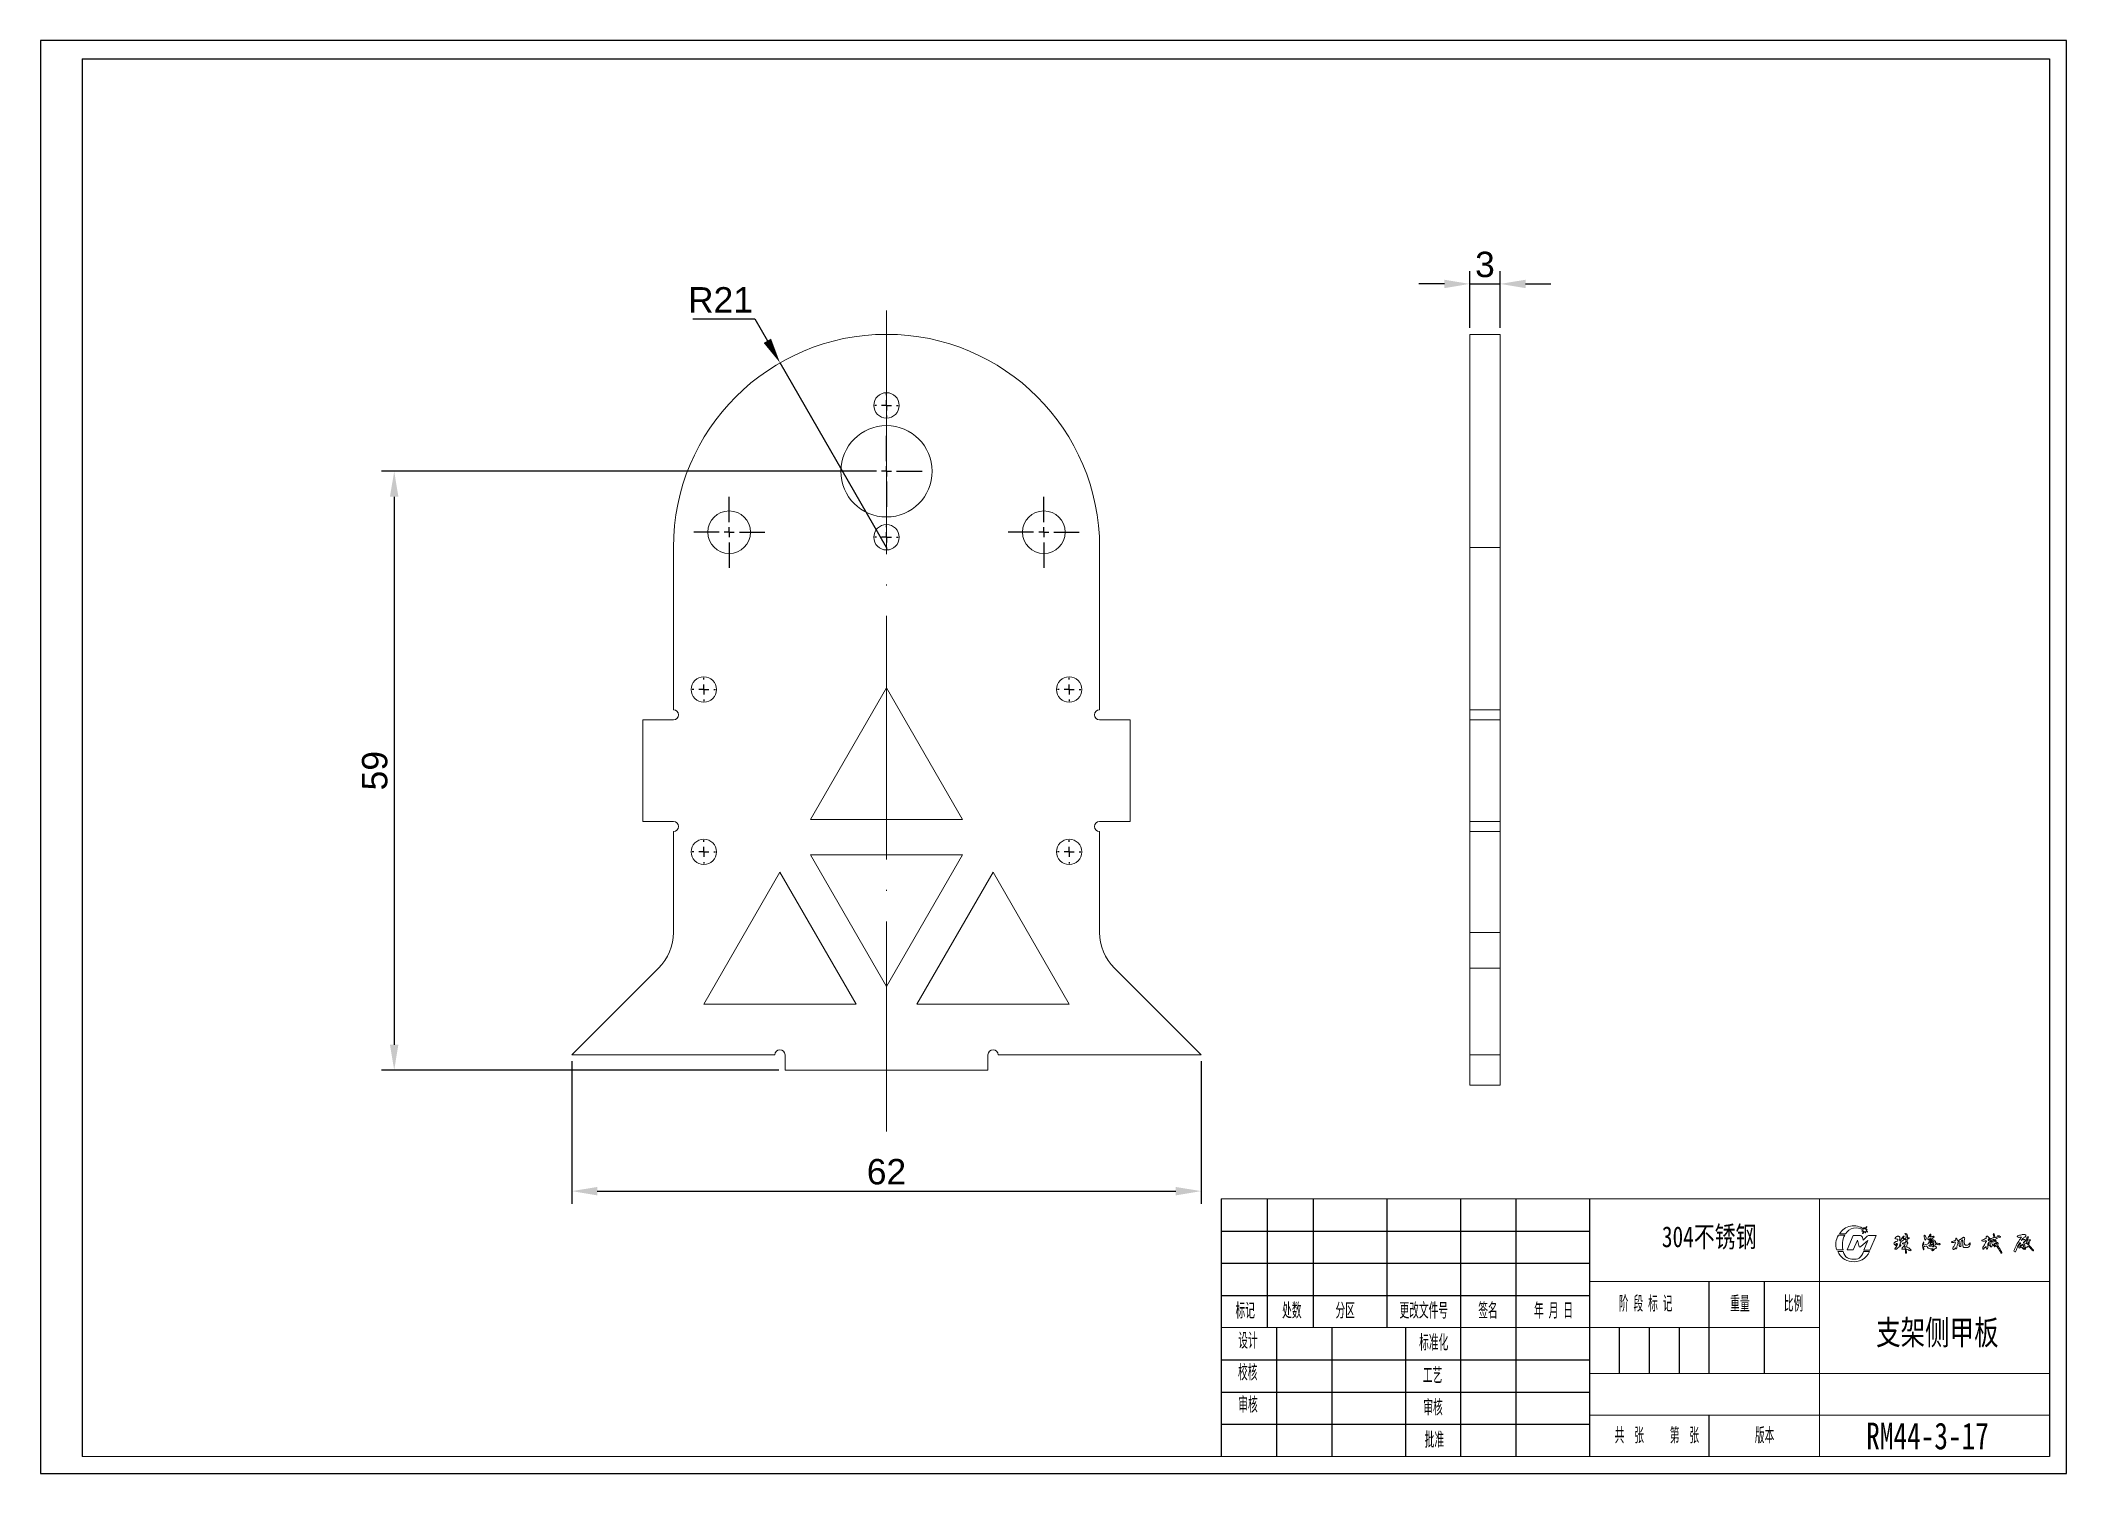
# Model space of a CAD drawing. Header units: millimetres. Extents: x 159972 to 160171, y -90565 to -90423.
import ezdxf

# ---------------------------------------------------------------- set-up
doc = ezdxf.new("R2010")
doc.units = ezdxf.units.MM
doc.linetypes.add('ACAD_ISO04W100', pattern=[30, 24, -3, 0, -3])
for name, color, linetype in [('10', 7, 'Continuous'), ('5', 7, 'Continuous'), ('9', 7, 'Continuous')]:
    doc.layers.add(name, color=color, linetype=linetype)
doc.layers.add('中心线', color=6, linetype='ACAD_ISO04W100', lineweight=0)
doc.layers.add('尺寸线', color=100, linetype='Continuous', lineweight=5)
doc.styles.add('SLDTEXTSTYLE1', font='TXT', dxfattribs={"width": 0.7, "bigfont": 'bigfont'})
doc.styles.get("Standard").update_dxf_attribs({"font": 'arial.ttf'})
doc.dimstyles.new('ISO-25', dxfattribs={"dimtxt": 2.5, "dimasz": 2.5, "dimexe": 1.25, "dimexo": 0.625, "dimtad": 1, "dimtih": 1, "dimtoh": 1, "dimtxsty": 'Standard', "dimcen": 2.5, "dimadec": 0, "dimazin": 0, "dimtfac": 1, "dimtmove": 0, "dimatfit": 3, "dimfxl": 1, "dimarcsym": 0})

# ---------------------------------------------------------------- blocks, each defined once
blk = doc.blocks.new('SW_CENTERMARKSYMBOL_4')
at = {"layer": '10', "color": 0}
for p, q in [((-1, 0), (-1.16, 0)), ((0, 0), (-0.5, 0)), ((0, 1), (0, 1.16)), ((0, 0), (0, 0.5)), ((0, 0), (0, -0.5)), ((0, 0), (0.5, 0)), ((1, 0), (1.16, 0)), ((0, -1), (0, -1.16))]:
    blk.add_line(p, q, dxfattribs=at)
blk = doc.blocks.new('SW_CENTERMARKSYMBOL_5')
at = {"layer": '10', "color": 0}
for p, q in [((-1, 0), (-1.16, 0)), ((0, 0), (-0.5, 0)), ((0, 1), (0, 1.16)), ((0, 0), (0, 0.5)), ((0, 0), (0, -0.5)), ((0, 0), (0.5, 0)), ((1, 0), (1.16, 0)), ((0, -1), (0, -1.16))]:
    blk.add_line(p, q, dxfattribs=at)
blk = doc.blocks.new('SW_CENTERMARKSYMBOL_7')
at = {"layer": '10', "color": 0}
for p, q in [((-1, 0), (-1.16, 0)), ((0, 0), (-0.5, 0)), ((0, 1), (0, 1.16)), ((0, 0), (0, 0.5)), ((0, 0), (0, -0.5)), ((0, 0), (0.5, 0)), ((1, 0), (1.16, 0)), ((0, -1), (0, -1.16))]:
    blk.add_line(p, q, dxfattribs=at)
blk = doc.blocks.new('SW_CENTERMARKSYMBOL_2')
at = {"layer": '10', "color": 0}
for p, q in [((0, 1), (0, 3.5)), ((-1, 0), (-3.5, 0)), ((0, 0), (-0.5, 0)), ((0, 0), (0, 0.5)), ((0, 0), (0, -0.5)), ((0, 0), (0.5, 0)), ((1, 0), (3.5, 0)), ((0, -1), (0, -3.5))]:
    blk.add_line(p, q, dxfattribs=at)
blk = doc.blocks.new('*D288')
at = {"layer": 'Defpoints', "color": 0, "transparency": 16777216}
for p in [(160115.36, -90447.38), (160112.36, -90452.35), (160115.36, -90452.35)]:
    blk.add_point(p, dxfattribs=at)
at = {"layer": '尺寸线', "color": 0, "lineweight": -2, "transparency": 16777216}
for p, q in [((160112.36, -90451.72), (160112.36, -90446.13)), ((160115.36, -90451.72), (160115.36, -90446.13)), ((160109.86, -90447.38), (160107.36, -90447.38)), ((160112.36, -90447.38), (160115.36, -90447.38)), ((160117.86, -90447.38), (160120.36, -90447.38))]:
    blk.add_line(p, q, dxfattribs=at)
at = {"layer": '尺寸线', "color": 0, "transparency": 16777216}
for points in [[(160109.86, -90446.97), (160109.86, -90447.8), (160112.36, -90447.38)], [(160117.86, -90446.97), (160117.86, -90447.8), (160115.36, -90447.38)]]:
    blk.add_solid(points, dxfattribs=at)
at = {"layer": '尺寸线', "color": 0, "transparency": 16777216, "insert": (160113.86, -90445.48), "char_height": 2.5, "attachment_point": 5}
blk.add_mtext('3', dxfattribs=at)
blk = doc.blocks.new('*D289')
at = {"layer": 'Defpoints', "color": 0, "transparency": 16777216}
for p in [(160052.64, -90465.85), (160006.38, -90524.85), (160044.89, -90524.85)]:
    blk.add_point(p, dxfattribs=at)
at = {"layer": '尺寸线', "color": 0, "lineweight": -2, "transparency": 16777216}
for p, q in [((160052.02, -90465.85), (160005.13, -90465.85)), ((160006.38, -90468.35), (160006.38, -90522.35)), ((160044.27, -90524.85), (160005.13, -90524.85))]:
    blk.add_line(p, q, dxfattribs=at)
at = {"layer": '尺寸线', "color": 0, "transparency": 16777216}
for points in [[(160005.96, -90468.35), (160006.79, -90468.35), (160006.38, -90465.85)], [(160005.96, -90522.35), (160006.79, -90522.35), (160006.38, -90524.85)]]:
    blk.add_solid(points, dxfattribs=at)
at = {"layer": '尺寸线', "color": 0, "transparency": 16777216, "insert": (160004.47, -90495.35), "char_height": 2.5, "attachment_point": 5, "rotation": 90}
blk.add_mtext('59', dxfattribs=at)
blk = doc.blocks.new('*D290')
at = {"layer": 'Defpoints', "color": 0, "transparency": 16777216}
for p in [(160044.4, -90455.16), (160054.89, -90473.35)]:
    blk.add_point(p, dxfattribs=at)
at = {"layer": '尺寸线', "color": 0, "lineweight": -2, "transparency": 16777216}
for p, q in [((160035.79, -90450.83), (160041.9, -90450.83)), ((160041.9, -90450.83), (160043.15, -90452.99)), ((160054.89, -90473.35), (160044.4, -90455.16))]:
    blk.add_line(p, q, dxfattribs=at)
at = {"layer": '尺寸线', "color": 0, "transparency": 16777216}
blk.add_solid([(160043.51, -90452.78), (160042.79, -90453.2), (160044.4, -90455.16)], dxfattribs=at)
at = {"layer": '尺寸线', "color": 0, "transparency": 16777216, "insert": (160038.53, -90448.95), "char_height": 2.5, "attachment_point": 5}
blk.add_mtext('R21', dxfattribs=at)
blk = doc.blocks.new('*D291')
at = {"layer": 'Defpoints', "color": 0, "transparency": 16777216}
for p in [(160023.89, -90523.35), (160085.89, -90523.35), (160085.89, -90536.78)]:
    blk.add_point(p, dxfattribs=at)
at = {"layer": '尺寸线', "color": 0, "lineweight": -2, "transparency": 16777216}
for p, q in [((160023.89, -90523.97), (160023.89, -90538.03)), ((160085.89, -90523.97), (160085.89, -90538.03)), ((160026.39, -90536.78), (160083.39, -90536.78))]:
    blk.add_line(p, q, dxfattribs=at)
at = {"layer": '尺寸线', "color": 0, "transparency": 16777216}
for points in [[(160026.39, -90536.37), (160026.39, -90537.2), (160023.89, -90536.78)], [(160083.39, -90536.37), (160083.39, -90537.2), (160085.89, -90536.78)]]:
    blk.add_solid(points, dxfattribs=at)
at = {"layer": '尺寸线', "color": 0, "transparency": 16777216, "insert": (160054.89, -90534.88), "char_height": 2.5, "attachment_point": 5}
blk.add_mtext('62', dxfattribs=at)

msp = doc.modelspace()

# ---------------------------------------------------------------- linework, layer by layer
at = {"color": 7, "linetype": 'Continuous', "lineweight": 15}
for p, q in [((160115.362, -90452.35), (160112.362, -90452.35)), ((160112.362, -90452.35), (160112.362, -90473.35)), ((160115.362, -90452.35), (160115.362, -90473.35)), ((160033.891, -90473.35), (160033.891, -90489.35)), ((160075.891, -90489.35), (160075.891, -90473.35)), ((160112.362, -90473.35), (160115.362, -90473.35)), ((160112.362, -90489.35), (160112.362, -90473.35)), ((160115.362, -90473.35), (160115.362, -90489.35)), ((160047.391, -90500.167), (160054.891, -90487.177)), ((160054.891, -90487.177), (160062.391, -90500.167)), ((160030.891, -90490.35), (160030.891, -90500.35)), ((160033.891, -90490.35), (160030.891, -90490.35)), ((160078.891, -90490.35), (160075.891, -90490.35)), ((160078.891, -90500.35), (160078.891, -90490.35)), ((160115.362, -90489.35), (160112.362, -90489.35)), ((160112.362, -90489.35), (160112.362, -90490.35)), ((160115.362, -90490.35), (160112.362, -90490.35)), ((160112.362, -90490.35), (160112.362, -90500.35)), ((160115.362, -90489.35), (160115.362, -90490.35)), ((160115.362, -90490.35), (160115.362, -90500.35)), ((160030.891, -90500.35), (160033.891, -90500.35)), ((160062.391, -90500.167), (160047.391, -90500.167)), ((160075.891, -90500.35), (160078.891, -90500.35)), ((160115.362, -90500.35), (160112.362, -90500.35)), ((160112.362, -90500.35), (160112.362, -90501.35)), ((160115.362, -90500.35), (160115.362, -90501.35)), ((160033.891, -90501.35), (160033.891, -90511.279)), ((160075.891, -90511.279), (160075.891, -90501.35)), ((160112.362, -90501.35), (160115.362, -90501.35)), ((160112.362, -90511.279), (160112.362, -90501.35)), ((160115.362, -90501.35), (160115.362, -90511.279)), ((160047.391, -90503.627), (160062.391, -90503.627)), ((160054.891, -90516.618), (160047.391, -90503.627)), ((160062.391, -90503.627), (160054.891, -90516.618)), ((160036.891, -90518.35), (160044.391, -90505.359)), ((160044.391, -90505.359), (160051.891, -90518.35)), ((160057.891, -90518.35), (160065.391, -90505.359)), ((160065.391, -90505.359), (160072.891, -90518.35)), ((160112.362, -90511.279), (160115.362, -90511.279)), ((160112.362, -90514.814), (160112.362, -90511.279)), ((160115.362, -90511.279), (160115.362, -90514.814)), ((160032.427, -90514.814), (160023.891, -90523.35)), ((160085.891, -90523.35), (160077.355, -90514.814)), ((160115.362, -90514.814), (160112.362, -90514.814)), ((160112.362, -90514.814), (160112.362, -90523.35)), ((160115.362, -90514.814), (160115.362, -90523.35)), ((160051.891, -90518.35), (160036.891, -90518.35)), ((160072.891, -90518.35), (160057.891, -90518.35)), ((160023.891, -90523.35), (160043.891, -90523.35)), ((160044.891, -90523.35), (160044.891, -90524.85)), ((160064.891, -90524.85), (160064.891, -90523.35)), ((160065.891, -90523.35), (160085.891, -90523.35)), ((160112.362, -90523.35), (160115.362, -90523.35)), ((160112.362, -90523.35), (160112.362, -90526.35)), ((160115.362, -90523.35), (160115.362, -90526.35)), ((160044.891, -90524.85), (160064.891, -90524.85)), ((160115.362, -90526.35), (160112.362, -90526.35))]:
    msp.add_line(p, q, dxfattribs=at)
for centre, radius in [((160054.891, -90459.35), 1.25), ((160054.891, -90465.85), 4.5), ((160039.391, -90471.85), 2.1), ((160070.391, -90471.85), 2.1), ((160054.891, -90472.35), 1.25), ((160036.891, -90487.35), 1.25), ((160072.891, -90487.35), 1.25), ((160036.891, -90503.35), 1.25), ((160072.891, -90503.35), 1.25)]:
    msp.add_circle(centre, radius, dxfattribs=at)
for centre, radius, start, end in [((160054.891, -90473.35), 21, 0, 180), ((160033.891, -90489.85), 0.5, 270, 90), ((160075.891, -90489.85), 0.5, 90, 270), ((160033.891, -90500.85), 0.5, 270, 90), ((160075.891, -90500.85), 0.5, 90, 270), ((160028.891, -90511.279), 5, 315, 0), ((160080.891, -90511.279), 5, 180, 225), ((160044.391, -90523.35), 0.5, 0, 180), ((160065.391, -90523.35), 0.5, 0, 180)]:
    msp.add_arc(centre, radius, start, end, dxfattribs=at)
at = {"layer": '10', "color": 7, "lineweight": 15}
for p, q in [((160146.818, -90537.538), (160146.818, -90550.232)), ((160124.151, -90545.699), (160169.486, -90545.699)), ((160087.884, -90550.232), (160146.818, -90550.232)), ((160146.818, -90550.232), (160146.818, -90562.926)), ((160124.151, -90554.766), (160169.486, -90554.766)), ((160124.151, -90558.854), (160169.486, -90558.854))]:
    msp.add_line(p, q, dxfattribs=at)
at = {"layer": '5', "color": 7, "lineweight": 15}
for p, q in [((160087.884, -90537.538), (160169.486, -90537.538)), ((160087.884, -90537.538), (160169.486, -90537.538)), ((160151.184, -90540.519), (160151.201, -90540.392)), ((160151.228, -90540.387), (160151.3, -90540.509)), ((160151.3, -90540.509), (160151.483, -90540.282)), ((160151.493, -90540.288), (160151.382, -90540.547)), ((160148.699, -90541.13), (160149.318, -90541.13)), ((160149.392, -90540.986), (160148.793, -90540.986)), ((160149.565, -90542.579), (160150.159, -90541.138)), ((160150.159, -90541.138), (160150.765, -90541.138)), ((160150.564, -90541.626), (160150.161, -90542.579)), ((160150.737, -90542.278), (160150.564, -90541.626)), ((160150.863, -90542.278), (160150.737, -90542.278)), ((160151.582, -90541.646), (160150.863, -90542.278)), ((160151.002, -90540.705), (160151.138, -90540.615)), ((160151.171, -90540.716), (160151.006, -90540.716)), ((160151.05, -90541.33), (160151.13, -90541.613)), ((160151.078, -90540.947), (160151.171, -90540.716)), ((160151.255, -90540.758), (160151.088, -90540.954)), ((160151.13, -90541.613), (160151.535, -90541.234)), ((160151.205, -90542.584), (160151.582, -90541.646)), ((160151.331, -90540.89), (160151.255, -90540.758)), ((160151.36, -90540.748), (160151.358, -90540.883)), ((160151.555, -90540.817), (160151.36, -90540.748)), ((160151.382, -90540.547), (160151.525, -90540.551)), ((160151.529, -90540.562), (160151.421, -90540.643)), ((160151.421, -90540.643), (160151.57, -90540.792)), ((160151.801, -90541.138), (160152.402, -90541.138)), ((160152.402, -90541.138), (160151.803, -90542.584)), ((160154.38, -90541.977), (160154.362, -90542)), ((160154.441, -90542.076), (160154.414, -90542.162)), ((160154.434, -90542.218), (160154.504, -90542.012)), ((160154.484, -90541.718), (160154.522, -90541.696)), ((160154.541, -90541.519), (160154.505, -90541.499)), ((160154.756, -90541.688), (160154.796, -90541.694)), ((160154.764, -90542.096), (160154.792, -90542.063)), ((160154.792, -90542.063), (160154.835, -90542.067)), ((160155.004, -90541.975), (160155.001, -90541.935)), ((160155.043, -90541.989), (160155.004, -90541.975)), ((160155.062, -90541.437), (160155.079, -90541.472)), ((160155.265, -90542.014), (160155.241, -90541.988)), ((160155.249, -90542.292), (160155.26, -90542.475)), ((160155.276, -90542.245), (160155.275, -90542.215)), ((160155.29, -90542.562), (160155.276, -90542.245)), ((160155.351, -90541.518), (160155.314, -90541.502)), ((160155.529, -90541.469), (160155.491, -90541.486)), ((160157.061, -90541.8), (160157.092, -90541.782)), ((160157.098, -90542.274), (160157.093, -90542.315)), ((160157.132, -90542.251), (160157.098, -90542.274)), ((160157.153, -90541.144), (160157.189, -90541.124)), ((160157.189, -90541.124), (160157.227, -90541.143)), ((160157.449, -90542.223), (160157.422, -90542.196)), ((160157.448, -90542.267), (160157.449, -90542.223)), ((160157.69, -90541.242), (160157.684, -90541.286)), ((160157.758, -90541.185), (160157.69, -90541.242)), ((160157.712, -90541.903), (160157.726, -90541.921)), ((160157.723, -90541.023), (160157.766, -90541.031)), ((160157.803, -90541.62), (160157.737, -90541.875)), ((160157.762, -90542.219), (160157.785, -90542.186)), ((160157.783, -90541.492), (160157.772, -90541.46)), ((160157.799, -90542.097), (160157.829, -90542.078)), ((160157.804, -90541.788), (160157.827, -90541.676)), ((160157.879, -90541.767), (160157.829, -90541.802)), ((160157.85, -90541.818), (160157.875, -90541.799)), ((160157.892, -90541.797), (160157.91, -90541.812)), ((160158.057, -90541.911), (160158.043, -90542.002)), ((160158.071, -90542.057), (160158.097, -90541.852)), ((160158.34, -90542.392), (160158.325, -90542.432)), ((160158.349, -90542.279), (160158.367, -90542.31)), ((160158.723, -90542.01), (160158.717, -90542.053)), ((160159.864, -90541.828), (160159.841, -90541.805)), ((160160.076, -90541.828), (160160.022, -90541.856)), ((160160.21, -90541.823), (160160.174, -90541.8)), ((160160.24, -90542.376), (160160.202, -90542.375)), ((160160.217, -90541.875), (160160.21, -90541.823)), ((160160.25, -90542.43), (160160.24, -90542.376)), ((160160.256, -90541.453), (160160.267, -90541.408)), ((160160.267, -90541.408), (160160.311, -90541.408)), ((160160.469, -90541.654), (160160.506, -90541.692)), ((160160.6, -90541.593), (160160.591, -90541.639)), ((160160.666, -90542.233), (160160.711, -90542.237)), ((160160.799, -90541.702), (160160.823, -90541.661)), ((160160.889, -90541.594), (160160.92, -90541.615)), ((160163.267, -90542.282), (160163.26, -90542.237)), ((160163.265, -90541.379), (160163.268, -90541.282)), ((160163.471, -90541.674), (160163.508, -90541.688)), ((160163.536, -90541.829), (160163.504, -90541.84)), ((160163.582, -90541.414), (160163.581, -90541.454)), ((160163.718, -90541.648), (160163.605, -90541.766)), ((160163.682, -90542.168), (160163.644, -90542.146)), ((160163.728, -90542.275), (160163.685, -90542.267)), ((160163.706, -90541.794), (160163.77, -90541.726)), ((160163.946, -90541.539), (160163.834, -90541.573)), ((160163.934, -90541.629), (160163.994, -90541.619)), ((160163.947, -90542.03), (160163.938, -90541.988)), ((160163.941, -90541.779), (160163.941, -90541.744)), ((160163.946, -90541.008), (160163.959, -90540.97)), ((160163.966, -90541.05), (160163.946, -90541.008)), ((160164.164, -90541.503), (160163.946, -90541.539)), ((160163.998, -90542.151), (160163.963, -90542.173)), ((160163.986, -90541.189), (160163.966, -90541.05)), ((160164.069, -90542.074), (160163.998, -90542.151)), ((160164.004, -90541.621), (160164.041, -90541.657)), ((160164.049, -90542.168), (160164.12, -90542.155)), ((160164.096, -90541.945), (160164.089, -90541.954)), ((160164.091, -90541.755), (160164.139, -90541.742)), ((160164.109, -90541.326), (160164.141, -90541.356)), ((160164.273, -90541.881), (160164.279, -90541.927)), ((160164.279, -90541.927), (160164.319, -90541.962)), ((160164.35, -90541.838), (160164.391, -90541.849)), ((160164.401, -90542.067), (160164.378, -90542.105)), ((160164.399, -90541.182), (160164.379, -90541.225)), ((160164.379, -90541.225), (160164.414, -90541.264)), ((160164.661, -90541.296), (160164.644, -90541.249)), ((160166.661, -90541.934), (160166.648, -90541.9)), ((160166.653, -90542.24), (160166.661, -90542.195)), ((160166.711, -90542.311), (160166.653, -90542.24)), ((160166.738, -90541.641), (160166.781, -90541.648)), ((160166.888, -90542.311), (160166.854, -90542.341)), ((160166.944, -90541.797), (160166.925, -90541.846)), ((160167.254, -90541.796), (160167.209, -90541.794)), ((160167.315, -90541.56), (160167.298, -90541.607)), ((160167.298, -90541.607), (160167.314, -90541.64)), ((160167.4, -90541.274), (160167.429, -90541.311)), ((160167.579, -90541.573), (160167.612, -90541.608)), ((160149.149, -90542.579), (160148.536, -90542.581)), ((160148.622, -90542.74), (160149.173, -90542.74)), ((160150.161, -90542.579), (160149.565, -90542.579)), ((160151.16, -90542.74), (160151.766, -90542.74)), ((160151.803, -90542.584), (160151.205, -90542.584)), ((160154.242, -90542.494), (160154.253, -90542.457)), ((160154.986, -90542.496), (160154.958, -90542.464)), ((160155.321, -90542.893), (160155.299, -90542.86)), ((160155.402, -90542.844), (160155.4, -90542.882)), ((160155.855, -90542.597), (160155.839, -90542.629)), ((160157.099, -90542.56), (160157.064, -90542.556)), ((160157.124, -90542.528), (160157.099, -90542.56)), ((160157.897, -90542.614), (160157.898, -90542.575)), ((160158.198, -90542.451), (160158.162, -90542.463)), ((160160.077, -90542.523), (160160.042, -90542.533)), ((160160.341, -90542.453), (160160.299, -90542.475)), ((160163.032, -90542.466), (160162.998, -90542.5)), ((160163.351, -90542.479), (160163.326, -90542.511)), ((160164.78, -90542.88), (160164.737, -90542.891)), ((159975.632, -90562.926), (160169.488, -90562.926))]:
    msp.add_line(p, q, dxfattribs=at)
for centre, radius, start, end in [((160150.206, -90541.865), 1.664, 53.99854, 148.11308), ((160151.216, -90540.394), 0.0148, 30.5695, 172.24527), ((160151.487, -90540.286), 0.0059, 336.84757, 141.15035), ((160150.14, -90542.027), 1.697, 148.10678, 199.0712), ((160151.151, -90542.079), 2.064, 152.64769, 194.03749), ((160150.446, -90541.652), 1.247, 56.30183, 147.72417), ((160150.786, -90541.415), 0.278, 17.84837, 94.25997), ((160151.006, -90540.71), 0.0059, 123.59808, 270), ((160151.084, -90540.95), 0.0059, 158.25924, 319.48501), ((160151.344, -90540.882), 0.0148, 210.0475, 359.33925), ((160151.525, -90540.557), 0.0059, 306.89987, 88.42974), ((160151.835, -90541.649), 0.512, 93.88116, 125.93911), ((160151.56, -90540.803), 0.0148, 250.62338, 44.9943), ((160154.287, -90541.945), 0.128, 111.73471, 250.43201), ((160153.943, -90541.152), 0.736, 293.74076, 304.37866), ((160154.061, -90542.449), 0.424, 52.03613, 64.44068), ((160155.445, -90543.318), 1.47, 135.77997, 144.14487), ((160154.386, -90541.476), 0.125, 115.88205, 173.9154), ((160154.368, -90541.307), 0.189, 235.55963, 273.09561), ((160154.886, -90541.497), 0.837, 227.57647, 233.63482), ((160154.388, -90541.367), 0.057, 90.16643, 177.15274), ((160154.503, -90541.986), 0.269, 94.00789, 122.49705), ((160154.412, -90542.007), 0.05, 171.39316, 285.58996), ((160154.449, -90541.243), 0.262, 254.45682, 282.35154), ((160154.418, -90541.997), 0.0431, 67.96471, 152.63215), ((160154.504, -90541.386), 0.139, 95.00357, 146.77594), ((160154.399, -90542.157), 0.0159, 236.67345, 342.78491), ((160154.249, -90542.161), 0.194, 317.34984, 342.87309), ((160154.426, -90542.071), 0.0159, 342.78491, 91.18323), ((160154.374, -90541.726), 0.239, 284.42988, 294.48738), ((160154.475, -90541.965), 0.0216, 338.4925, 93.47325), ((160154.989, -90542.834), 0.638, 123.39982, 142.88236), ((160154.566, -90541.309), 0.0957, 40.56591, 139.98771), ((160154.461, -90542.001), 0.044, 345.40153, 40.67624), ((160154.293, -90541.614), 0.242, 340.21454, 1.49825), ((160154.341, -90541.55), 0.203, 343.75878, 9.03261), ((160153.967, -90541.171), 1.314, 300.69424, 306.31765), ((160154.376, -90541.775), 0.59, 55.36323, 63.54781), ((160154.519, -90541.968), 0.243, 317.22654, 337.38014), ((160154.705, -90542.068), 0.0654, 262.75607, 335.03996), ((160155.134, -90541.106), 0.461, 203.40216, 213.911), ((160155.083, -90541.541), 0.359, 170.36434, 204.19773), ((160154.583, -90541.393), 0.171, 328.87571, 9.96208), ((160154.596, -90541.943), 0.189, 321.28638, 0.14287), ((160155.093, -90542.576), 0.491, 125.14715, 135.17814), ((160154.858, -90541.926), 0.0759, 96.06335, 192.77441), ((160154.584, -90541.578), 0.241, 331.4243, 351.08691), ((160154.781, -90542.111), 0.0699, 295.09104, 39.4683), ((160154.931, -90541.658), 0.116, 117.42123, 158.79048), ((160154.954, -90541.851), 0.138, 90.76751, 143.3679), ((160154.763, -90541.816), 0.0932, 338.26911, 30.74864), ((160154.987, -90541.574), 0.111, 126.9119, 170.0414), ((160154.387, -90541.231), 0.59, 334.47962, 342.72974), ((160155.361, -90541.622), 0.464, 131.13318, 152.18921), ((160154.814, -90541.406), 0.336, 294.24208, 316.26159), ((160154.535, -90542.333), 0.443, 342.7667, 353.93769), ((160155.046, -90542.405), 0.0749, 96.00648, 160.44021), ((160155.15, -90542.106), 0.227, 99.81165, 131.03223), ((160154.448, -90541.749), 0.828, 315.43317, 324.4382), ((160155.141, -90541.845), 0.175, 235.83347, 305.07277), ((160155.128, -90541.285), 0.0725, 71.26752, 170.74483), ((160155.492, -90542.068), 0.611, 127.31067, 135.32762), ((160155.306, -90541.504), 0.253, 145.51709, 164.82413), ((160155.215, -90541.734), 0.295, 93.20974, 117.52757), ((160154.718, -90541.057), 0.486, 321.3255, 331.19696), ((160155.168, -90541.938), 0.0796, 72.56929, 135.4047), ((160155.045, -90541.377), 0.219, 290.38055, 312.91964), ((160157.754, -90544.377), 3.396, 138.66815, 140.81882), ((160155.099, -90541.249), 0.0613, 316.66988, 32.3132), ((160155.198, -90541.727), 0.136, 267.43343, 338.97668), ((160155.209, -90541.369), 0.17, 264.95169, 308.03305), ((160155.295, -90541.569), 0.162, 81.92744, 126.67163), ((160155.058, -90541.983), 0.21, 314.20692, 351.58046), ((160155.176, -90542.221), 0.0549, 312.80177, 359.72413), ((160155.233, -90542.257), 0.0201, 191.77564, 274.76943), ((160155.254, -90542.228), 0.0241, 30.37273, 163.99607), ((160155.233, -90542.293), 0.0159, 3.57579, 82.82114), ((160155.288, -90541.009), 0.0551, 66.69586, 147.69693), ((160155.231, -90541.065), 0.0857, 25.63936, 82.80869), ((160154.9, -90541.276), 0.478, 356.13915, 31.29985), ((160155.304, -90541.12), 0.161, 12.6009, 87.89792), ((160155.289, -90541.324), 0.089, 288.53917, 10.41098), ((160157.947, -90542.129), 2.646, 169.54971, 172.32807), ((160154.957, -90541.563), 0.397, 347.61238, 6.50537), ((160155.682, -90542.194), 0.269, 166.95309, 194.40932), ((160154.424, -90541.694), 1.089, 336.20184, 340.66322), ((160155.826, -90541.723), 0.672, 233.13321, 244.16571), ((160155.636, -90541.762), 0.187, 159.46151, 185.23184), ((160155.75, -90541.522), 0.395, 220.65354, 233.05021), ((160155.536, -90542.041), 0.0848, 130.87673, 189.16745), ((160156.129, -90541.729), 0.669, 166.56195, 177.22767), ((160155.19, -90541.222), 0.305, 346.7386, 26.84101), ((160155.712, -90541.561), 0.233, 161.24927, 183.02782), ((160155.434, -90541.876), 0.111, 294.8967, 339.12946), ((160155.587, -90541.311), 0.103, 169.41921, 216.93768), ((160155.569, -90541.11), 0.27, 256.37479, 283.87397), ((160154.577, -90542.174), 0.994, 15.08818, 19.81229), ((160155.552, -90541.226), 0.244, 264.49128, 284.4301), ((160154.937, -90543.37), 1.2, 40.12015, 60.26806), ((160154.602, -90539.993), 1.784, 304.54577, 308.42677), ((160155.651, -90541.467), 0.0962, 52.06811, 100.59966), ((160157.191, -90542.16), 0.218, 172.67696, 206.24608), ((160156.117, -90541.908), 0.887, 345.35926, 353.68154), ((160158.436, -90542.085), 1.45, 186.8083, 198.94544), ((160157.294, -90542.077), 0.304, 150.43685, 166.48195), ((160156.502, -90541.728), 0.564, 339.33731, 352.68595), ((160157.272, -90542.042), 0.209, 165.44538, 199.15041), ((160156.819, -90541.857), 0.283, 332.22312, 15.46446), ((160156.725, -90540.236), 1.906, 280.54822, 288.24676), ((160156.649, -90542.489), 0.477, 355.24294, 21.39194), ((160157.063, -90541.255), 0.998, 273.97991, 278.85581), ((160157.342, -90541.216), 0.202, 159.05098, 196.84599), ((160157.761, -90541.256), 0.613, 181.72603, 206.7303), ((160158.378, -90541.122), 1.234, 199.4082, 203.32193), ((160157.385, -90542.516), 0.323, 83.52515, 121.48032), ((160157.306, -90541.143), 0.0787, 179.85433, 247.00262), ((160157.138, -90541.417), 0.221, 298.71089, 345.13535), ((160156.947, -90541.413), 0.383, 4.16649, 30.95386), ((160157.251, -90541.561), 0.491, 278.35182, 308.34024), ((160157.893, -90541.282), 0.574, 190.29648, 199.45662), ((160157.568, -90542.282), 0.12, 172.86773, 253.42089), ((160157.961, -90541.553), 0.467, 144.34957, 170.68907), ((160156.798, -90541.726), 0.744, 13.13159, 19.52313), ((160157.573, -90541.509), 0.0694, 224.4428, 331.22424), ((160157.403, -90541.829), 0.192, 322.56195, 347.73017), ((160154.943, -90539.805), 3.023, 330.76649, 333.99261), ((160157.943, -90542.016), 0.381, 144.60088, 157.4718), ((160157.676, -90542.142), 0.0661, 147.82, 225.32738), ((160157.963, -90542.915), 0.878, 91.09513, 113.0134), ((160157.879, -90541.389), 0.838, 252.69997, 262.0361), ((160157.395, -90541.659), 0.273, 330.18511, 347.99972), ((160157.713, -90541.567), 0.083, 102.74047, 162.33987), ((160155.468, -90539.784), 2.573, 328.44852, 331.21479), ((160158.583, -90542.189), 1.035, 143.38742, 152.8231), ((160157.748, -90541.178), 0.125, 239.46341, 298.59173), ((160157.756, -90541.54), 0.0817, 78.85274, 139.1547), ((160157.907, -90542.055), 0.247, 133.38991, 142.03165), ((160157.774, -90541.714), 0.213, 256.87561, 276.74517), ((160157.253, -90541.332), 0.554, 334.36531, 343.16404), ((160157.678, -90541.087), 0.127, 309.16772, 348.94294), ((160156.938, -90541.457), 0.93, 21.79876, 27.21515), ((160158.072, -90542.184), 0.287, 162.46075, 180.49175), ((160157.808, -90541.887), 0.0384, 257.35369, 8.59842), ((160158.073, -90541.76), 0.305, 135.77568, 152.49696), ((160157.819, -90541.79), 0.0157, 174.36274, 305.45423), ((160157.813, -90541.161), 0.127, 267.65225, 307.84646), ((160157.884, -90541.713), 0.068, 132.13492, 147.01586), ((160157.758, -90542.264), 0.2, 30.60002, 69.33977), ((160157.904, -90541.727), 0.0914, 87.96358, 135.13708), ((160157.86, -90541.831), 0.0157, 128.13944, 185.70466), ((160158.183, -90541.845), 0.339, 177.83307, 186.1836), ((160158.87, -90542.091), 1.151, 145.28134, 151.83317), ((160157.885, -90541.811), 0.0157, 62.84712, 128.13944), ((160157.821, -90541.67), 0.113, 300.7695, 314.15184), ((160158.011, -90541.702), 0.456, 94.04097, 105.21873), ((160158.131, -90542.157), 0.468, 110.46738, 119.5821), ((160157.65, -90541.093), 0.6, 295.31345, 303.35768), ((160156.004, -90541.679), 1.986, 343.36215, 345.88869), ((160157.988, -90542.15), 0.127, 230.0997, 288.7629), ((160158.268, -90541.536), 0.452, 217.59684, 226.2384), ((160157.885, -90541.337), 0.106, 291.27437, 335.76256), ((160157.853, -90541.57), 0.476, 281.26614, 291.01765), ((160158.013, -90541.833), 0.0649, 206.74106, 293.2294), ((160158.023, -90541.775), 0.0792, 358.35224, 134.77651), ((160158.202, -90542.062), 0.845, 99.23738, 105.30645), ((160158.049, -90541.713), 0.137, 48.73299, 120.01574), ((160158.012, -90541.186), 0.197, 261.14893, 286.60528), ((160158.028, -90542), 0.0157, 255.96963, 351.74296), ((160157.989, -90542.211), 0.0709, 304.08962, 16.85772), ((160158.042, -90541.908), 0.0157, 351.74296, 101.99256), ((160157.746, -90542.089), 0.327, 341.9753, 5.65657), ((160158.059, -90541.312), 0.0847, 29.98959, 85.48529), ((160157.878, -90541.186), 0.268, 315.36404, 341.91805), ((160157.881, -90541.8), 0.223, 346.49377, 5.8595), ((160158.052, -90541.793), 0.203, 28.24187, 64.4197), ((160158.606, -90542.201), 0.424, 155.57345, 184.64559), ((160158.256, -90542.133), 0.125, 234.80046, 273.26907), ((160158.267, -90542.151), 0.133, 74.17181, 110.67067), ((160158.187, -90541.749), 0.0683, 338.24435, 50.47087), ((160158.35, -90541.811), 0.106, 160.09577, 229.41631), ((160158.188, -90542.749), 0.497, 71.13597, 81.36517), ((160158.379, -90541.265), 0.633, 261.08588, 268.85479), ((160158.355, -90542.467), 0.448, 74.94063, 96.59662), ((160158.611, -90542.436), 0.275, 152.8165, 170.71013), ((160158.08, -90544.286), 2.404, 78.08665, 83.14928), ((160158.698, -90541.483), 0.597, 247.66272, 259.89858), ((160158.563, -90542.138), 0.205, 38.77309, 86.38804), ((160158.633, -90541.903), 0.172, 256.86653, 299.54845), ((160159.902, -90541.815), 0.0621, 88.61056, 171.00204), ((160160.099, -90540.948), 0.911, 255.08217, 265.17792), ((160159.524, -90540.074), 1.721, 282.75949, 289.69337), ((160160.199, -90542.452), 0.23, 142.60953, 185.5261), ((160158.709, -90541.459), 1.561, 326.89245, 332.27689), ((160159.767, -90540.577), 1.289, 283.87896, 288.39849), ((160159.911, -90542.256), 0.314, 301.92472, 337.74683), ((160159.541, -90541.781), 0.683, 323.66249, 352.08888), ((160160.086, -90541.514), 0.181, 275.53426, 19.80089), ((160160.1, -90541.608), 0.291, 8.57633, 43.3212), ((160160.005, -90542.295), 0.371, 334.88556, 4.48875), ((160161.438, -90542.276), 1.064, 174.6877, 179.49849), ((160161.275, -90542.362), 0.915, 150.74152, 168.3445), ((160160.507, -90541.538), 0.122, 192.53939, 251.94565), ((160160.652, -90541.851), 0.187, 157.77031, 200.13057), ((160160.36, -90541.695), 0.147, 324.71284, 1.10896), ((160158.471, -90541.768), 2.131, 353.37041, 358.4457), ((160160.881, -90542.033), 0.294, 176.21977, 222.91089), ((160160.07, -90541.763), 0.535, 353.22326, 13.37655), ((160160.767, -90541.817), 0.279, 97.62492, 126.71996), ((160160.632, -90542.1), 0.158, 299.96091, 333.97474), ((160160.679, -90541.408), 0.142, 291.38328, 329.59079), ((160161.116, -90541.961), 0.356, 168.09333, 190.89099), ((160162.598, -90542.001), 1.832, 180.85757, 185.26996), ((160158.232, -90541.36), 2.59, 348.24412, 352.41924), ((160160.48, -90540.969), 0.603, 302.1333, 311.08782), ((160160.518, -90541.295), 0.477, 309.7516, 321.08318), ((160161.714, -90542.633), 1.471, 121.01497, 124.68213), ((160159.987, -90541.802), 0.952, 359.98446, 11.3371), ((160162.606, -90541.85), 1.668, 178.38568, 183.24953), ((160159.638, -90542.069), 1.309, 1.34932, 5.47816), ((160161.324, -90542.079), 0.38, 173.7747, 209.46668), ((160161.039, -90541.431), 0.102, 345.38413, 144.80873), ((160160.679, -90542.707), 0.541, 44.49478, 54.49986), ((160161.239, -90541.629), 0.72, 256.03282, 286.0682), ((160162.627, -90541.76), 1.534, 171.97534, 186.07816), ((160160.871, -90542.035), 0.257, 5.2333, 26.02074), ((160160.707, -90541.362), 0.441, 335.38476, 347.64566), ((160161.192, -90542.012), 0.0656, 179.65304, 263.12671), ((160161.259, -90542.001), 0.107, 225.36565, 276.03531), ((160161.314, -90541.646), 0.464, 264.62119, 299.72766), ((160161.346, -90541.992), 0.342, 285.56644, 4.42241), ((160161.484, -90541.959), 0.108, 304.03292, 19.3571), ((160161.674, -90541.992), 0.112, 97.374, 142.60412), ((160161.599, -90541.947), 0.0896, 348.07803, 47.47698), ((160162.878, -90541.621), 0.0709, 164.68104, 236.53228), ((160162.437, -90540.077), 1.57, 283.75338, 299.43994), ((160162.939, -90541.47), 0.233, 244.58666, 279.90362), ((160163.333, -90542.396), 0.419, 168.75715, 188.62986), ((160163.182, -90542.452), 0.294, 133.79354, 152.12619), ((160163.03, -90541.281), 0.421, 263.10676, 289.05182), ((160165.187, -90543.485), 2.536, 146.2824, 150.59117), ((160163.327, -90542.587), 0.319, 132.11322, 157.7573), ((160162.045, -90541.477), 1.195, 329.85284, 336.70089), ((160163.073, -90542.209), 0.147, 285.90802, 322.94314), ((160164.726, -90542.73), 1.765, 146.00988, 153.76073), ((160163.155, -90541.484), 0.196, 273.57476, 301.33654), ((160163.293, -90542.346), 0.113, 106.80552, 154.70226), ((160163.162, -90541.349), 0.106, 295.73802, 343.67734), ((160163.179, -90541.702), 0.0927, 333.32896, 33.04183), ((160163.591, -90542.339), 0.329, 170.09056, 187.70482), ((160163.425, -90542.386), 0.16, 178.86858, 231.52787), ((160163.387, -90541.354), 0.139, 92.38317, 148.90354), ((160163.262, -90542.364), 0.145, 307.91305, 3.57718), ((160163.309, -90541.356), 0.158, 29.05936, 62.6982), ((160164.064, -90542.289), 0.661, 177.52003, 185.77892), ((160162.484, -90542.146), 0.927, 352.93608, 1.78853), ((160163.667, -90542.097), 0.258, 132.14254, 184.52517), ((160163.162, -90541.699), 0.508, 34.18843, 55.84857), ((160163.612, -90541.606), 0.156, 136.29963, 205.60617), ((160163.572, -90542.06), 0.085, 40.82293, 171.14546), ((160163.595, -90542.05), 0.107, 178.40215, 296.86375), ((160163.569, -90541.883), 0.0779, 145.75587, 196.87612), ((160163.473, -90541.352), 0.149, 280.30258, 317.03011), ((160163.617, -90541.71), 0.112, 120.06604, 168.66267), ((160163.663, -90541.899), 0.145, 113.55705, 151.15416), ((160163.77, -90541.73), 0.239, 117.32381, 150.67009), ((160163.648, -90541.935), 0.0711, 260.33848, 339.3398), ((160163.763, -90541.557), 0.11, 85.12581, 159.15713), ((160163.874, -90542.211), 0.197, 167.22594, 196.26337), ((160163.719, -90541.806), 0.0173, 136.79223, 219.18543), ((160163.585, -90541.897), 0.144, 334.11276, 33.40374), ((160163.81, -90541.73), 0.123, 101.59953, 138.47708), ((160163.963, -90542.731), 0.513, 106.59712, 117.29771), ((160163.783, -90541.738), 0.0173, 50.34535, 136.79223), ((160163.627, -90540.891), 0.575, 284.62522, 298.58625), ((160163.768, -90541.567), 0.0452, 291.61523, 331.22067), ((160164.123, -90541.407), 0.458, 223.91936, 233.06684), ((160163.85, -90541.626), 0.0562, 106.57999, 138.65368), ((160163.51, -90542.078), 0.347, 332.27933, 356.40053), ((160163.897, -90541.743), 0.0575, 211.8628, 320.3412), ((160163.989, -90542.112), 0.133, 112.33808, 174.96964), ((160163.883, -90541.164), 0.234, 274.63376, 297.53629), ((160164.024, -90541.673), 0.109, 162.39629, 220.38071), ((160163.937, -90541.646), 0.0173, 98.9286, 162.02323), ((160164.258, -90542.067), 0.313, 173.2568, 199.67777), ((160163.978, -90541.03), 0.063, 21.32184, 108.17619), ((160165.112, -90541.084), 1.131, 185.35467, 190.09043), ((160163.923, -90541.32), 0.0849, 323.57903, 26.99106), ((160163.997, -90541.636), 0.0173, 63.95188, 98.9286), ((160164.052, -90542.185), 0.0173, 100.81612, 189.86149), ((160164.629, -90541.774), 0.724, 214.91395, 222.13171), ((160163.756, -90541.169), 0.325, 356.92747, 29.94288), ((160164.179, -90541.648), 0.138, 183.43577, 230.57471), ((160163.882, -90541.982), 0.209, 333.79983, 7.70906), ((160164.754, -90541.119), 0.677, 185.74219, 197.75807), ((160164.116, -90541.969), 0.291, 265.22559, 302.16234), ((160164.165, -90541.973), 0.0745, 86.59074, 157.39669), ((160164.199, -90541.733), 0.128, 84.32528, 129.54923), ((160163.816, -90541.749), 0.322, 1.34784, 20.86675), ((160164.072, -90541.951), 0.209, 283.29535, 322.17982), ((160164.096, -90541.094), 0.266, 279.60894, 299.35701), ((160164.127, -90541.25), 0.255, 278.36914, 309.82239), ((160163.992, -90542.042), 0.228, 13.91894, 38.73773), ((160163.658, -90541.782), 0.581, 358.63909, 17.65342), ((160164.135, -90542.057), 0.105, 347.88195, 42.25172), ((160164.255, -90541.439), 0.117, 35.28434, 103.784), ((160164.642, -90541.682), 0.419, 195.79593, 208.35528), ((160164.287, -90542.275), 0.0607, 17.36706, 104.68947), ((160165.808, -90542.606), 1.91, 139.74669, 142.61696), ((160164.173, -90541.86), 0.178, 324.84653, 6.92606), ((160165.208, -90541.876), 0.944, 203.80113, 217.99314), ((160165.432, -90541.657), 1.145, 203.01254, 219.36768), ((160164.247, -90541.965), 0.185, 326.39261, 38.84945), ((160164.434, -90541.535), 0.355, 53.71884, 95.69989), ((160164.675, -90541.011), 0.364, 224.06332, 255.8517), ((160163.302, -90543.215), 1.497, 23.02971, 33.77647), ((160164.541, -90541.239), 0.133, 289.88514, 334.75238), ((160167.895, -90543.149), 1.954, 150.49191, 158.70448), ((160168.683, -90543.285), 2.72, 144.39322, 156.18351), ((160165.293, -90541.92), 1.109, 333.14693, 340.4125), ((160166.906, -90542.224), 1.151, 103.38514, 121.96981), ((160166.424, -90541.17), 0.149, 211.526, 265.05364), ((160166.721, -90542.357), 0.389, 149.57008, 170.24812), ((160165.683, -90541.6), 0.898, 321.42723, 333.3333), ((160166.521, -90541.066), 0.276, 246.3551, 266.49125), ((160166.781, -90542.251), 0.323, 126.85048, 184.77042), ((160166.576, -90542.298), 0.118, 170.36269, 258.35962), ((160168.711, -90543.061), 2.621, 142.57197, 148.72607), ((160166.687, -90542.047), 0.206, 128.70562, 167.67336), ((160166.667, -90541.723), 0.414, 93.92541, 113.05638), ((160166.502, -90542.312), 0.113, 296.26699, 7.90397), ((160166.564, -90542.147), 0.261, 70.99544, 91.21424), ((160166.693, -90542.048), 0.119, 105.64458, 152.31163), ((160167.112, -90542.242), 0.501, 175.57336, 186.27583), ((160166.851, -90542.28), 0.251, 119.67298, 162.09876), ((160166.267, -90541.244), 0.427, 328.24474, 340.39086), ((160166.674, -90541.41), 0.107, 57.68166, 109.54099), ((160166.913, -90541.882), 0.824, 86.6853, 109.38389), ((160166.643, -90542.089), 0.107, 279.859, 329.55007), ((160167.157, -90541.775), 0.624, 133.02447, 141.47338), ((160166.547, -90542.629), 0.358, 32.44039, 62.65213), ((160166.974, -90542.528), 0.527, 82.49047, 117.89979), ((160166.724, -90542.065), 0.0799, 277.86904, 342.46026), ((160166.802, -90541.634), 0.0642, 103.22258, 185.78051), ((160167.1, -90541.73), 0.329, 142.55764, 165.52461), ((160166.973, -90541.615), 0.191, 124.03824, 166.83196), ((160166.767, -90542.291), 0.205, 28.2798, 80.59196), ((160166.682, -90541.824), 0.333, 45.42807, 61.96929), ((160166.971, -90542.316), 0.12, 192.14943, 281.43708), ((160167.397, -90541.919), 0.704, 127.55775, 138.95119), ((160166.767, -90542.177), 0.181, 312.22426, 354.53917), ((160166.938, -90541.522), 0.0692, 250.82895, 328.87951), ((160166.982, -90541.808), 0.0686, 213.84895, 289.59587), ((160166.905, -90541.649), 0.153, 284.86175, 320.05275), ((160166.992, -90541.353), 0.296, 59.89747, 96.25219), ((160166.836, -90541.024), 0.363, 291.36547, 320.75735), ((160166.976, -90542.365), 0.0711, 285.82337, 359.73893), ((160167.055, -90541.694), 0.148, 57.89123, 112.61628), ((160166.901, -90542.477), 0.613, 62.90644, 80.31864), ((160166.905, -90541.535), 0.243, 298.95203, 321.00139), ((160166.95, -90542.099), 0.132, 344.00346, 45.24173), ((160165.58, -90542.08), 1.494, 348.99341, 354.35643), ((160166.965, -90542.351), 0.199, 297.09266, 351.0472), ((160166.828, -90542.156), 0.249, 343.37318, 4.79056), ((160167.056, -90541.609), 0.087, 295.25267, 27.83355), ((160167.08, -90541.168), 0.0928, 292.93388, 49.26034), ((160167.266, -90542.378), 0.104, 132.8218, 182.25923), ((160167.292, -90541.719), 0.112, 173.56539, 221.70524), ((160168.157, -90541.895), 0.993, 158.37591, 169.09229), ((160167.217, -90542.006), 0.0833, 19.14625, 116.08979), ((160167.24, -90542.233), 0.0814, 236.10494, 304.29465), ((160167.474, -90541.564), 0.244, 149.67755, 171.63458), ((160167.34, -90541.889), 0.127, 72.4547, 132.90662), ((160167.391, -90541.447), 0.127, 134.76416, 177.12423), ((160166.137, -90541.033), 1.711, 312.19317, 316.66432), ((160167.379, -90541.959), 0.0848, 193.22324, 255.94484), ((160167.407, -90541.383), 0.109, 93.49946, 166.2315), ((160167.51, -90542.095), 0.496, 102.49944, 113.25453), ((160166.728, -90541.28), 0.651, 334.51803, 342.68356), ((160167.119, -90541.261), 0.313, 317.14152, 350.82555), ((160167.278, -90541.975), 0.105, 320.17858, 12.47358), ((160166.164, -90541.867), 1.219, 356.01313, 4.70489), ((160166.977, -90542.905), 0.807, 49.86849, 59.86227), ((160167.483, -90541.712), 0.129, 86.97612, 128.36632), ((160166.902, -90541.978), 0.556, 347.3147, 356.93361), ((160168.774, -90540.913), 1.783, 221.73635, 227.72098), ((160167.28, -90541.906), 0.204, 330.1538, 9.64947), ((160167.722, -90541.818), 0.247, 149.89594, 192.59769), ((160167.547, -90541.682), 0.114, 73.34155, 120.35971), ((160170.469, -90539.453), 4.108, 223.64523, 226.8958), ((160167.484, -90541.559), 0.137, 280.20216, 339.20847), ((160161.928, -90547.755), 7.899, 42.33545, 44.36126), ((160150.153, -90542.05), 1.68, 204.25819, 263.22268), ((160150.021, -90542.619), 0.856, 188.07778, 239.36943), ((160150.2, -90542.095), 1.403, 243.98588, 292.70965), ((160150.226, -90542.054), 1.686, 260.74299, 335.98713), ((160149.753, -90542.294), 1.476, 312.06403, 342.41098), ((160154.358, -90541.842), 0.663, 259.91518, 270.87813), ((160154.356, -90542.34), 0.165, 274.20871, 318.69402), ((160155.108, -90541.974), 0.535, 256.86891, 284.61724), ((160155.244, -90542.476), 0.0159, 264.40984, 3.57579), ((160153.79, -90542.758), 1.513, 356.16, 7.45446), ((160155.335, -90542.695), 0.198, 265.92367, 288.99747), ((160155.629, -90542.62), 0.25, 152.93266, 192.2151), ((160155.512, -90542.778), 0.129, 170.8204, 210.91739), ((160155.024, -90542.716), 0.363, 353.48882, 6.8611), ((160155.437, -90542.585), 0.0848, 53.29979, 111.01202), ((160155.42, -90542.837), 0.327, 40.42099, 78.10447), ((160155.756, -90542.529), 0.13, 227.82776, 309.58112), ((160157.252, -90543.603), 1.239, 70.91261, 76.87081), ((160157.822, -90542.13), 0.345, 241.49331, 269.79703), ((160157.942, -90543.148), 0.684, 82.33881, 100.222), ((160157.97, -90542.574), 0.0833, 208.77301, 271.37545), ((160157.97, -90542.782), 0.22, 86.44899, 109.08666), ((160157.994, -90542.54), 0.119, 259.12262, 341.84204), ((160157.977, -90542.499), 0.0638, 275.85777, 27.63047), ((160157.974, -90542.442), 0.189, 314.57212, 353.66859), ((160158.229, -90542.227), 0.226, 262.30006, 295.26022), ((160160.658, -90541.717), 1.022, 227.76456, 232.93961), ((160160.298, -90542.427), 0.0483, 183.7166, 270.64392), ((160163.028, -90542.343), 0.159, 226.63108, 258.92644), ((160164.045, -90542.851), 0.576, 29.24927, 43.23074), ((160165.215, -90542.31), 0.716, 201.2342, 216.21796), ((160164.264, -90543.047), 0.487, 29.13681, 40.08432), ((160166.228, -90541.536), 1.896, 215.24554, 219.50841), ((160164.829, -90542.782), 0.142, 191.22426, 229.74851), ((160164.521, -90542.837), 0.262, 350.69717, 21.33761), ((160166.098, -90542.679), 0.116, 144.17237, 214.89385), ((160166.079, -90542.629), 0.139, 236.57187, 353.53592), ((160165.343, -90542.237), 0.759, 330.5705, 344.60798), ((160167.065, -90542.766), 0.856, 156.17451, 171.84725), ((160167.044, -90542.274), 0.254, 219.82796, 272.67461), ((160166.879, -90543.381), 1.215, 45.44785, 49.88656), ((160167.985, -90542.424), 0.27, 199.81102, 248.88841), ((160166.165, -90544.079), 2.295, 39.85673, 45.75202), ((160167.866, -90542.618), 0.0617, 291.03733, 9.09892)]:
    msp.add_arc(centre, radius, start, end, dxfattribs=at)
at = {"layer": '9', "color": 7}
for p, q in [((160171.166, -90423.397), (159971.527, -90423.397)), ((159971.527, -90423.397), (159971.527, -90564.605)), ((160171.166, -90564.605), (160171.166, -90423.397)), ((159975.632, -90425.198), (160169.488, -90425.198)), ((159975.632, -90425.198), (159975.632, -90562.926)), ((160169.488, -90425.198), (160169.488, -90562.926)), ((160087.884, -90537.538), (160087.884, -90562.926)), ((160092.417, -90537.538), (160092.417, -90550.232)), ((160096.95, -90537.538), (160096.95, -90550.232)), ((160104.204, -90537.538), (160104.204, -90550.232)), ((160111.457, -90537.538), (160111.457, -90562.926)), ((160116.898, -90537.538), (160116.898, -90562.926)), ((160124.151, -90537.538), (160124.151, -90562.926)), ((160087.884, -90540.712), (160124.151, -90540.712)), ((160087.884, -90543.885), (160124.151, -90543.885)), ((160135.938, -90545.699), (160135.938, -90554.766)), ((160141.378, -90545.699), (160141.378, -90554.766)), ((160087.884, -90547.059), (160124.151, -90547.059)), ((160093.324, -90550.232), (160093.324, -90562.926)), ((160098.764, -90550.232), (160098.764, -90562.926)), ((160106.017, -90550.232), (160106.017, -90562.926)), ((160127.098, -90550.232), (160127.098, -90554.766)), ((160130.045, -90550.232), (160130.045, -90554.766)), ((160132.991, -90550.232), (160132.991, -90554.766)), ((160087.884, -90553.406), (160124.151, -90553.406)), ((160087.884, -90556.579), (160124.151, -90556.579)), ((160087.884, -90559.752), (160124.151, -90559.752)), ((160135.938, -90558.854), (160135.938, -90562.926)), ((159971.527, -90564.605), (160171.166, -90564.605))]:
    msp.add_line(p, q, dxfattribs=at)
at = {"layer": '中心线'}
msp.add_line((160054.891, -90450.001), (160054.891, -90530.9), dxfattribs=at)

# ---------------------------------------------------------------- block references
for name, p in [('SW_CENTERMARKSYMBOL_7', (160054.891, -90459.35)), ('SW_CENTERMARKSYMBOL_2', (160054.891, -90465.85)), ('SW_CENTERMARKSYMBOL_2', (160039.391, -90471.85)), ('SW_CENTERMARKSYMBOL_2', (160070.391, -90471.85)), ('SW_CENTERMARKSYMBOL_7', (160054.891, -90472.35)), ('SW_CENTERMARKSYMBOL_7', (160036.891, -90487.35)), ('SW_CENTERMARKSYMBOL_7', (160072.891, -90487.35)), ('SW_CENTERMARKSYMBOL_5', (160036.891, -90503.35)), ('SW_CENTERMARKSYMBOL_4', (160072.891, -90503.35))]:
    msp.add_blockref(name, p, dxfattribs=at)

# ---------------------------------------------------------------- texts
at = {"insert": (160131.296, -90540.246), "char_height": 2.63424, "width": 805.92315, "attachment_point": 1}
msp.add_mtext('{\\fHYSWLongFangSong|b0|i0|c134|p2;\\H0.78125x;304不锈钢    \\fSimSun|b0|i0|c134|p2;\\H1.28x; }', dxfattribs=at)
at = {"char_height": 2.63424, "attachment_point": 1}
for s, width, gutter_width, insert in [('{\\fHYSWLongFangSong|b0|i0|c134|p2;\\H0.91667x;支架侧甲板}', 805.92315, 4.116, (160152.405, -90549.508)), ('{\\fHYSWLongFangSong|b0|i0|c134|p2;RM44-3-17}', 141.03655, 0.72, (160151.426, -90559.591))]:
    msp.add_mtext_dynamic_manual_height_columns(s, width=width, gutter_width=gutter_width, heights=[0], dxfattribs=dict(at, insert=insert))
at = {"layer": '9', "color": 7, "char_height": 1.36642, "attachment_point": 2, "style": 'SLDTEXTSTYLE1'}
for s, insert in [('{\\fHYSWLongFangSong|b0|i0|c134|p2;标记}', (160090.241, -90547.827)), ('{\\fHYSWLongFangSong|b0|i0|c134|p2;处数}', (160094.834, -90547.827)), ('{\\fHYSWLongFangSong|b0|i0|c134|p2;分区}', (160100.093, -90547.827)), ('{\\fHYSWLongFangSong|b0|i0|c134|p2;更改文件号}', (160107.833, -90547.827)), ('{\\fHYSWLongFangSong|b0|i0|c134|p2;签名}', (160114.161, -90547.827)), ('{\\fHYSWLongFangSong|b0|i0|c134|p2;年 月 日}', (160120.619, -90547.827)), ('{\\fHYSWLongFangSong|b0|i0|c134|p2;阶 段 标 记}', (160129.698, -90547.145)), ('{\\fHYSWLongFangSong|b0|i0|c134|p2;重量}', (160138.991, -90547.145)), ('{\\fHYSWLongFangSong|b0|i0|c134|p2;比例}', (160144.269, -90547.145)), ('{\\fHYSWLongFangSong|b0|i0|c134|p2;设计}', (160090.508, -90550.791)), ('{\\fHYSWLongFangSong|b0|i0|c134|p2;标准化}', (160108.817, -90550.976)), ('{\\fHYSWLongFangSong|b0|i0|c134|p2;校核}', (160090.486, -90553.924)), ('{\\fHYSWLongFangSong|b0|i0|c134|p2;工艺}', (160108.699, -90554.208)), ('{\\fHYSWLongFangSong|b0|i0|c134|p2;审核}', (160090.51, -90557.11)), ('{\\fHYSWLongFangSong|b0|i0|c134|p2;审核}', (160108.746, -90557.373)), ('{\\fHYSWLongFangSong|b0|i0|c134|p2;共  张}', (160128.091, -90560.12)), ('{\\fHYSWLongFangSong|b0|i0|c134|p2;第  张}', (160133.524, -90560.12)), ('{\\fHYSWLongFangSong|b0|i0|c134|p2;版本}', (160141.417, -90560.12)), ('{\\fHYSWLongFangSong|b0|i0|c134|p2;批准}', (160108.879, -90560.561))]:
    msp.add_mtext(s, dxfattribs=dict(at, insert=insert))

# ---------------------------------------------------------------- dimensions: what is measured, and where the dimension line sits
at = {"layer": '尺寸线'}
for base, p1, p2, picture, middle in [((160115.362, -90447.383), (160112.362, -90452.35), (160115.362, -90452.35), '*D288', (160113.862, -90445.481)), ((160085.891, -90536.784), (160023.891, -90523.35), (160085.891, -90523.35), '*D291', (160054.891, -90534.882))]:
    dim = msp.add_linear_dim(base=base, p1=p1, p2=p2, dimstyle='ISO-25', override={"dimtih": 0, "dimtmove": 1}, dxfattribs=at)
    dim.commit()
    dim.dimension.update_dxf_attribs({"geometry": picture, "text_midpoint": middle})
dim = msp.add_radius_dim(center=(160054.891, -90473.35), mpoint=(160044.402, -90455.157), dimstyle='ISO-25', override={"dimtih": 0, "dimtmove": 1}, dxfattribs=at)
dim.commit()
dim.dimension.update_dxf_attribs({"geometry": '*D290', "text_midpoint": (160038.534, -90448.945)})
dim = msp.add_linear_dim(base=(160006.376, -90524.85), p1=(160052.641, -90465.85), p2=(160044.891, -90524.85), angle=90, dimstyle='ISO-25', override={"dimtih": 0, "dimtmove": 1}, dxfattribs=at)
dim.commit()
dim.dimension.update_dxf_attribs({"geometry": '*D289', "text_midpoint": (160004.474, -90495.35)})

doc.saveas('drawing.dxf')
